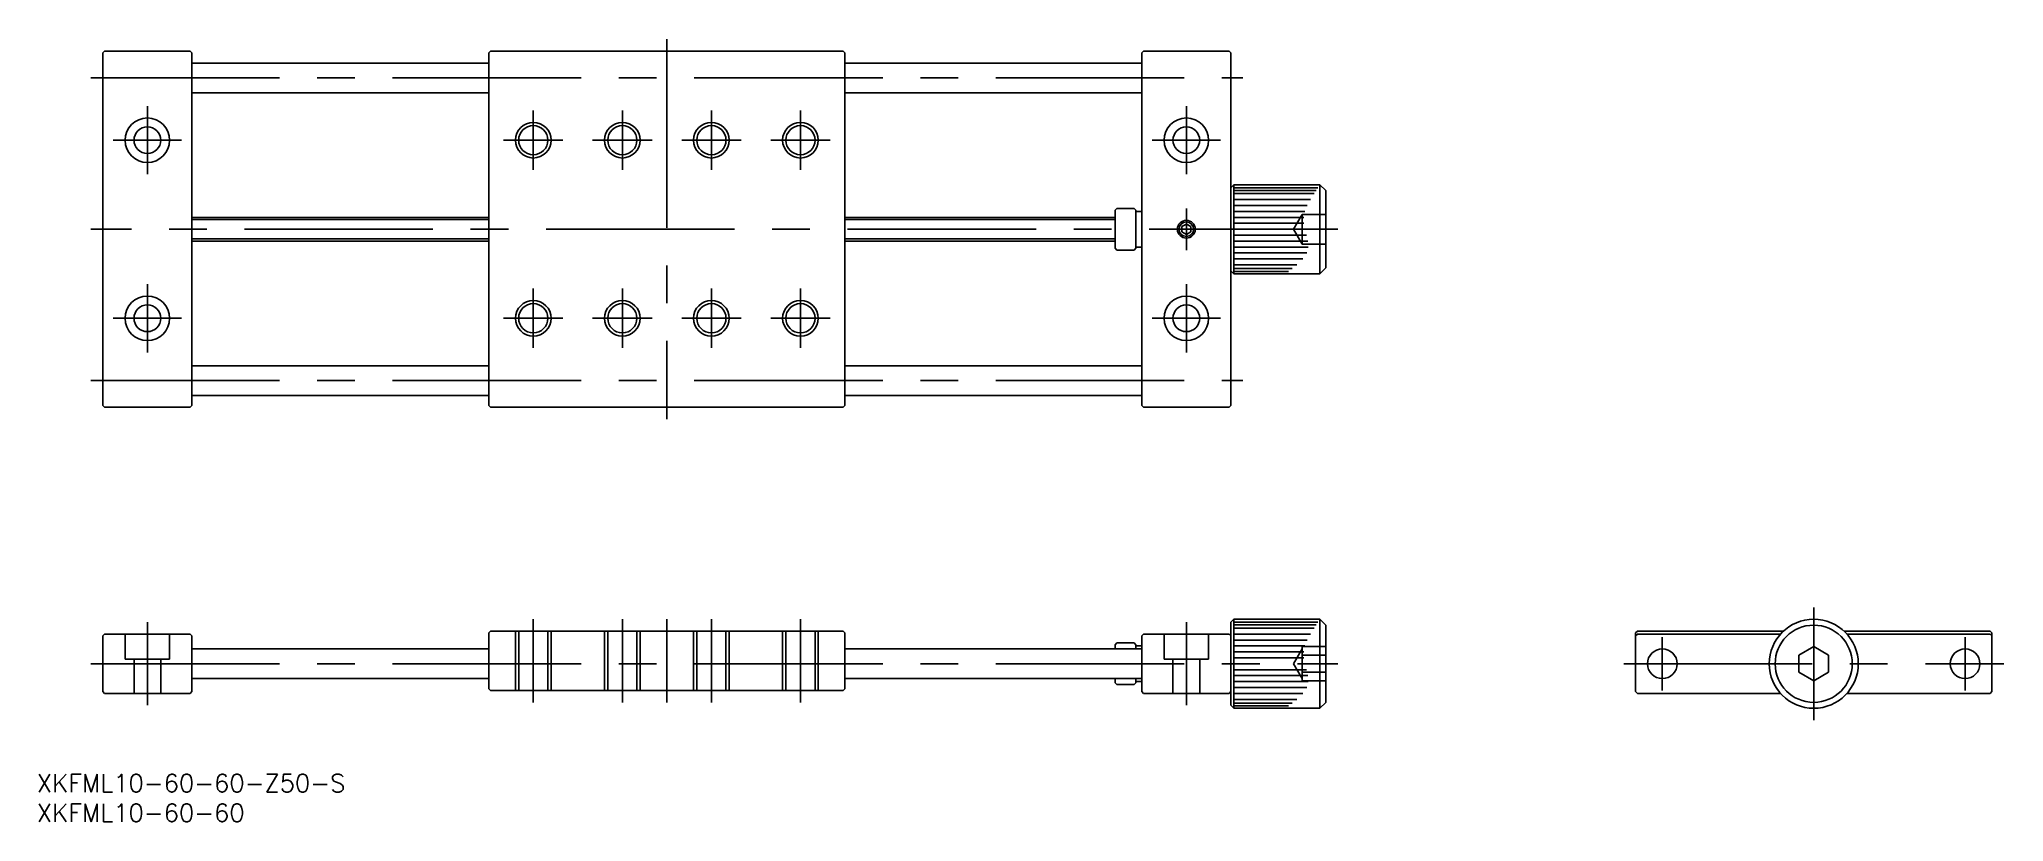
# Model space of a CAD drawing. Extents: x -299 to 32, y -27 to 105.
import ezdxf

# ---------------------------------------------------------------- set-up
doc = ezdxf.new("R2010")
doc.units = 0
doc.linetypes.add('CENTER', pattern=[50.8, 31.75, -6.35, 6.35, -6.35])
doc.linetypes.add('DASHED', pattern=[19.05, 12.7, -6.35])
doc.layers.get('0').update_dxf_attribs({"linetype": 'CONTINUOUS'})
doc.layers.add('CENTER', color=1, linetype='CONTINUOUS')
doc.styles.get("Standard").update_dxf_attribs({"font": 'txt.shx', "height": 3, "bigfont": 'bigfont.shx'})

# ---------------------------------------------------------------- blocks, each defined once
blk = doc.blocks.new('*U2')
at = {"color": 7, "linetype": 'CONTINUOUS'}
blk.add_text('XKFML10-60-60-Z50-S', height=3, dxfattribs=at).set_placement((-299.26, -21.61))
blk = doc.blocks.new('*U3')
at = {"color": 7, "linetype": 'CONTINUOUS'}
blk.add_text('XKFML10-60-60', height=3, dxfattribs=at).set_placement((-299.26, -26.61))

msp = doc.modelspace()

# ---------------------------------------------------------------- linework, layer by layer
at = {"color": 7, "linetype": 'CONTINUOUS'}
for p, q in [((-287.87, 103.21), (-288.17, 102.91)), ((-288.17, 102.91), (-288.17, 43.51)), ((-287.87, 103.21), (-273.47, 103.21)), ((-273.47, 103.21), (-273.17, 102.91)), ((-273.17, 102.91), (-273.17, 43.51)), ((-223.17, 102.91), (-222.87, 103.21)), ((-223.17, 102.91), (-223.17, 43.51)), ((-163.47, 103.21), (-222.87, 103.21)), ((-163.47, 103.21), (-163.17, 102.91)), ((-163.17, 43.51), (-163.17, 102.91)), ((-112.87, 103.21), (-113.17, 102.91)), ((-113.17, 102.91), (-113.17, 43.51)), ((-112.87, 103.21), (-98.47, 103.21)), ((-98.47, 103.21), (-98.17, 102.91)), ((-98.17, 102.91), (-98.17, 43.51)), ((-223.17, 101.21), (-273.17, 101.21)), ((-163.17, 101.21), (-113.17, 101.21)), ((-223.17, 96.21), (-273.17, 96.21)), ((-163.17, 96.21), (-113.17, 96.21)), ((-97.67, 80.71), (-98.17, 80.21)), ((-97.67, 80.71), (-97.67, 65.71)), ((-97.67, 80.71), (-83.17, 80.71)), ((-97.67, 80.21), (-83.51, 80.21)), ((-97.67, 79.75), (-83.82, 79.75)), ((-83.17, 80.71), (-83.17, 65.71)), ((-82.17, 79.71), (-83.17, 80.71)), ((-82.17, 79.71), (-82.17, 66.71)), ((-117.67, 76.41), (-117.37, 76.71)), ((-117.67, 76.41), (-117.67, 70.01)), ((-117.37, 76.71), (-114.47, 76.71)), ((-114.47, 76.71), (-114.17, 76.41)), ((-114.17, 76.41), (-114.17, 70.01)), ((-114.17, 76.21), (-113.17, 76.21)), ((-97.67, 79.21), (-84.16, 79.21)), ((-97.67, 78.21), (-84.77, 78.21)), ((-97.67, 77.21), (-85.31, 77.21)), ((-97.67, 76.21), (-85.73, 76.21)), ((-223.17, 75.21), (-273.17, 75.21)), ((-163.17, 75.21), (-117.67, 75.21)), ((-105.67, 74.08), (-106.42, 73.65)), ((-106.42, 73.65), (-106.42, 72.78)), ((-104.92, 73.65), (-105.67, 74.08)), ((-104.92, 72.78), (-104.92, 73.65)), ((-97.67, 75.21), (-85.91, 75.21)), ((-97.67, 74.21), (-85.88, 74.21)), ((-223.17, 71.21), (-273.17, 71.21)), ((-163.17, 71.21), (-117.67, 71.21)), ((-117.67, 70.01), (-117.37, 69.71)), ((-117.37, 69.71), (-114.47, 69.71)), ((-114.47, 69.71), (-114.17, 70.01)), ((-114.17, 70.21), (-113.17, 70.21)), ((-106.42, 72.78), (-105.67, 72.35)), ((-105.67, 72.35), (-104.92, 72.78)), ((-97.67, 72.21), (-85.45, 72.21)), ((-97.67, 71.21), (-85.23, 71.21)), ((-97.67, 70.21), (-85.14, 70.21)), ((-97.67, 65.71), (-98.17, 66.21)), ((-97.67, 69.21), (-85.35, 69.21)), ((-97.67, 68.21), (-86.03, 68.21)), ((-97.67, 67.21), (-87.05, 67.21)), ((-97.67, 66.58), (-87.82, 66.58)), ((-83.17, 65.71), (-82.17, 66.71)), ((-97.67, 66.11), (-88.44, 66.11)), ((-97.67, 65.71), (-83.17, 65.71)), ((-223.17, 50.21), (-273.17, 50.21)), ((-163.17, 50.21), (-113.17, 50.21)), ((-287.87, 43.21), (-288.17, 43.51)), ((-287.87, 43.21), (-273.47, 43.21)), ((-273.47, 43.21), (-273.17, 43.51)), ((-223.17, 45.21), (-273.17, 45.21)), ((-222.87, 43.21), (-223.17, 43.51)), ((-222.87, 43.21), (-163.47, 43.21)), ((-163.47, 43.21), (-163.17, 43.51)), ((-163.17, 45.21), (-113.17, 45.21)), ((-112.87, 43.21), (-113.17, 43.51)), ((-98.47, 43.21), (-112.87, 43.21)), ((-98.47, 43.21), (-98.17, 43.51)), ((-97.67, 7.5), (-98.17, 7)), ((-98.17, 7), (-98.17, -7)), ((-97.67, 7.5), (-97.67, -7.5)), ((-97.67, 7.5), (-83.17, 7.5)), ((-97.67, 7), (-83.51, 7)), ((-83.17, 7.5), (-83.17, -7.5)), ((-82.17, 6.5), (-83.17, 7.5)), ((-288.17, 4.7), (-287.87, 5)), ((-288.17, 4.7), (-288.17, -4.7)), ((-273.47, 5), (-287.87, 5)), ((-273.47, 5), (-273.17, 4.7)), ((-273.17, 4.7), (-273.17, -4.7)), ((-223.17, 5.2), (-222.87, 5.5)), ((-223.17, 5.2), (-223.17, -4.2)), ((-163.47, 5.5), (-222.87, 5.5)), ((-163.47, 5.5), (-163.17, 5.2)), ((-163.17, -4.2), (-163.17, 5.2)), ((-117.67, 3.2), (-117.37, 3.5)), ((-117.37, 3.5), (-114.47, 3.5)), ((-114.47, 3.5), (-114.17, 3.2)), ((-113.17, 4.7), (-112.87, 5)), ((-113.17, 4.7), (-113.17, -4.7)), ((-112.87, 5), (-98.47, 5)), ((-98.17, 4.7), (-98.47, 5)), ((-98.17, 4.7), (-98.17, -4.7)), ((-98.17, 4.7), (-98.17, -4.7)), ((-97.67, 6.54), (-83.82, 6.54)), ((-97.67, 6), (-84.16, 6)), ((-97.67, 5), (-84.77, 5)), ((-97.67, 4), (-85.31, 4)), ((-82.17, 6.5), (-82.17, -6.5)), ((-29.7, 5.5), (-30, 5.2)), ((-30, 5.2), (-30, -4.5)), ((-29.7, 5), (-30, 4.7)), ((-30, 4.7), (-30, -4.7)), ((-29.7, 5.5), (-5.1, 5.5)), ((-29.7, 5), (-5.59, 5)), ((5.1, 5.5), (29.7, 5.5)), ((5.59, 5), (29.7, 5)), ((29.7, 5.5), (30, 5.2)), ((29.7, 5), (30, 4.7)), ((30, 5.2), (30, -4.5)), ((30, 4.7), (30, -4.7)), ((-223.17, 2.5), (-273.17, 2.5)), ((-163.17, 2.5), (-113.17, 2.5)), ((-117.67, 3.2), (-117.67, 2.5)), ((-114.17, 3.2), (-114.17, 2.5)), ((-114.17, 3), (-113.17, 3)), ((-97.67, 3), (-85.73, 3)), ((-97.67, 2), (-85.91, 2)), ((-97.67, 1), (-85.88, 1)), ((0, 2.89), (-2.5, 1.44)), ((-2.5, 1.44), (-2.5, -1.44)), ((2.5, 1.44), (0, 2.89)), ((2.5, -1.44), (2.5, 1.44)), ((-273.17, -2.5), (-223.17, -2.5)), ((-113.17, -2.5), (-163.17, -2.5)), ((-117.67, -2.5), (-117.67, -3.2)), ((-117.37, -3.5), (-117.67, -3.2)), ((-114.47, -3.5), (-114.17, -3.2)), ((-114.17, -2.5), (-114.17, -3.2)), ((-114.17, -3), (-113.17, -3)), ((-97.67, -1), (-85.45, -1)), ((-97.67, -2), (-85.23, -2)), ((-97.67, -3), (-85.14, -3)), ((-2.5, -1.44), (0, -2.89)), ((0, -2.89), (2.5, -1.44)), ((-287.87, -5), (-288.17, -4.7)), ((-287.87, -5), (-273.47, -5)), ((-273.47, -5), (-273.17, -4.7)), ((-222.87, -4.5), (-223.17, -4.2)), ((-222.87, -4.5), (-163.47, -4.5)), ((-163.47, -4.5), (-163.17, -4.2)), ((-117.37, -3.5), (-114.47, -3.5)), ((-112.87, -5), (-113.17, -4.7)), ((-112.87, -5), (-98.47, -5)), ((-98.47, -5), (-98.17, -4.7)), ((-97.67, -4), (-85.35, -4)), ((-97.67, -5), (-86.03, -5)), ((-97.67, -6), (-87.05, -6)), ((-83.17, -7.5), (-82.17, -6.5)), ((-29.7, -5), (-30, -4.7)), ((-29.7, -5), (-5.59, -5)), ((5.59, -5), (29.7, -5)), ((29.7, -5), (30, -4.7)), ((-98.17, -7), (-97.67, -7.5)), ((-97.67, -6.64), (-87.82, -6.64)), ((-97.67, -7.11), (-88.44, -7.11)), ((-97.67, -7.5), (-83.17, -7.5))]:
    msp.add_line(p, q, dxfattribs=at)
at = {"color": 3, "linetype": 'CONTINUOUS'}
for p, q in [((-223.17, 74.83), (-273.17, 74.83)), ((-117.67, 74.83), (-163.17, 74.83)), ((-223.17, 71.59), (-273.17, 71.59)), ((-117.67, 71.59), (-163.17, 71.59))]:
    msp.add_line(p, q, dxfattribs=at)
at = {"color": 3, "linetype": 'DASHED'}
for p, q in [((-86.17, 75.71), (-87.61, 73.21)), ((-86.17, 70.71), (-87.61, 73.21)), ((-86.17, 75.71), (-86.17, 70.71)), ((-82.17, 75.71), (-86.17, 75.71)), ((-82.17, 73.21), (-86.17, 73.21)), ((-86.17, 70.71), (-82.17, 70.71)), ((-284.42, 5), (-284.42, 0.8)), ((-276.92, 0.8), (-276.92, 5)), ((-218.67, 5.5), (-218.67, -4.5)), ((-218.13, 5.5), (-218.13, -4.5)), ((-213.21, 5.5), (-213.21, -4.5)), ((-212.67, 5.5), (-212.67, -4.5)), ((-203.67, 5.5), (-203.67, -4.5)), ((-203.13, 5.5), (-203.13, -4.5)), ((-198.21, 5.5), (-198.21, -4.5)), ((-197.67, 5.5), (-197.67, -4.5)), ((-188.67, 5.5), (-188.67, -4.5)), ((-188.13, 5.5), (-188.13, -4.5)), ((-183.21, 5.5), (-183.21, -4.5)), ((-182.67, 5.5), (-182.67, -4.5)), ((-173.67, 5.5), (-173.67, -4.5)), ((-173.13, 5.5), (-173.13, -4.5)), ((-168.21, 5.5), (-168.21, -4.5)), ((-167.67, 5.5), (-167.67, -4.5)), ((-109.42, 5), (-109.42, 0.8)), ((-101.92, 0.8), (-101.92, 5)), ((-284.42, 0.8), (-276.92, 0.8)), ((-282.92, 0.8), (-282.92, -5)), ((-278.42, 0.8), (-278.42, -5)), ((-109.42, 0.8), (-101.92, 0.8)), ((-107.92, 0.8), (-107.92, -5)), ((-103.42, 0.8), (-103.42, -5)), ((-86.17, 2.5), (-87.61, 0)), ((-86.17, 2.89), (-86.17, -2.89)), ((-86.17, 2.89), (-82.17, 2.89)), ((-86.17, 1.44), (-82.17, 1.44)), ((-86.17, -2.5), (-87.61, 0)), ((-82.17, -1.44), (-86.17, -1.44)), ((-86.17, -2.89), (-82.17, -2.89))]:
    msp.add_line(p, q, dxfattribs=at)
at = {"color": 7, "linetype": 'CONTINUOUS'}
for centre, radius in [((-280.67, 88.21), 3.75), ((-280.67, 88.21), 2.25), ((-215.67, 88.21), 2.46), ((-200.67, 88.21), 2.46), ((-185.67, 88.21), 2.46), ((-170.67, 88.21), 2.46), ((-105.67, 88.21), 3.75), ((-105.67, 88.21), 2.25), ((-105.67, 73.21), 1.23), ((-280.67, 58.21), 3.75), ((-280.67, 58.21), 2.25), ((-215.67, 58.21), 2.46), ((-200.67, 58.21), 2.46), ((-185.67, 58.21), 2.46), ((-170.67, 58.21), 2.46), ((-105.67, 58.21), 3.75), ((-105.67, 58.21), 2.25), ((0, 0), 7.5), ((0, 0), 6.5), ((-25.5, 0), 2.5), ((-25.5, 0), 2.5), ((25.5, 0), 2.5)]:
    msp.add_circle(centre, radius, dxfattribs=at)
at = {"color": 3, "linetype": 'CONTINUOUS'}
for centre, radius in [((-215.67, 88.21), 3), ((-200.67, 88.21), 3), ((-185.67, 88.21), 3), ((-170.67, 88.21), 3), ((-105.67, 73.21), 1.5), ((-215.67, 58.21), 3), ((-200.67, 58.21), 3), ((-185.67, 58.21), 3), ((-170.67, 58.21), 3)]:
    msp.add_circle(centre, radius, dxfattribs=at)
at = {"layer": 'CENTER', "color": 1, "linetype": 'CENTER'}
for p, q in [((-193.17, 105.21), (-193.17, 41.21)), ((-290.17, 98.71), (-96.17, 98.71)), ((-280.67, 93.96), (-280.67, 82.46)), ((-215.67, 93.21), (-215.67, 83.21)), ((-200.67, 93.21), (-200.67, 83.21)), ((-185.67, 93.21), (-185.67, 83.21)), ((-170.67, 93.21), (-170.67, 83.21)), ((-105.67, 93.96), (-105.67, 82.46)), ((-274.92, 88.21), (-286.42, 88.21)), ((-220.67, 88.21), (-210.67, 88.21)), ((-205.67, 88.21), (-195.67, 88.21)), ((-190.67, 88.21), (-180.67, 88.21)), ((-175.67, 88.21), (-165.67, 88.21)), ((-99.92, 88.21), (-111.42, 88.21)), ((-105.67, 76.71), (-105.67, 69.71)), ((-80.17, 73.21), (-290.17, 73.21)), ((-280.67, 63.96), (-280.67, 52.46)), ((-215.67, 63.21), (-215.67, 53.21)), ((-200.67, 63.21), (-200.67, 53.21)), ((-185.67, 63.21), (-185.67, 53.21)), ((-170.67, 63.21), (-170.67, 53.21)), ((-105.67, 63.96), (-105.67, 52.46)), ((-105.67, 63.05), (-105.67, 59.37)), ((-274.92, 58.21), (-286.42, 58.21)), ((-220.67, 58.21), (-210.67, 58.21)), ((-205.67, 58.21), (-195.67, 58.21)), ((-190.67, 58.21), (-180.67, 58.21)), ((-175.67, 58.21), (-165.67, 58.21)), ((-99.92, 58.21), (-111.42, 58.21)), ((-290.17, 47.71), (-96.17, 47.71)), ((-280.67, 7), (-280.67, -7)), ((-215.67, 7.5), (-215.67, -6.5)), ((-200.67, 7.5), (-200.67, -6.5)), ((-193.17, 7.5), (-193.17, -6.5)), ((-193.17, 7.5), (-193.17, -6.5)), ((-185.67, 7.5), (-185.67, -6.5)), ((-170.67, 7.5), (-170.67, -6.5)), ((-105.67, 7), (-105.67, -7)), ((0, 9.5), (0, -9.5)), ((-25.5, 4.5), (-25.5, -4.5)), ((25.5, 4.5), (25.5, -4.5)), ((-290.17, 0), (-80.17, 0)), ((-32, 0), (32, 0))]:
    msp.add_line(p, q, dxfattribs=at)

# ---------------------------------------------------------------- block references
at = {"color": 7, "linetype": 'CONTINUOUS'}
for name in ['*U2', '*U3']:
    msp.add_blockref(name, (0, 0), dxfattribs=at)

doc.saveas('drawing.dxf')
